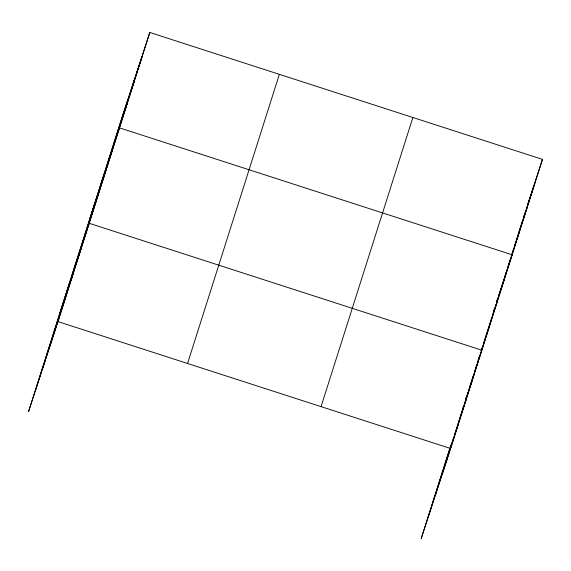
<?xml version="1.0" encoding="UTF-8"?>
<svg xmlns="http://www.w3.org/2000/svg" width="571" height="571" viewBox="0 0 571 571"><rect width="100%" height="100%" fill="white"/><g stroke="black" fill="none" stroke-linecap="round" stroke-linejoin="round"><path stroke-width="0.86" d="M35.459 390.485L127.283 101.353M42.575 368.716L134.399 79.583M49.477 347.582L141.308 58.449M149.802 32.461L120.374 122.487L28.55 411.62L57.978 321.594L149.802 32.461L542.45 159.38L450.626 448.513L421.198 538.539L449.998 447.864M187.552 363.477L279.376 74.344M321.052 406.631L412.876 117.498M428.107 517.412L451.525 443.681M462.724 408.408L463.509 405.938M465.593 399.365L466.379 396.895M478.134 359.88L478.919 357.41M481.01 350.83L481.796 348.367M493.551 311.352L494.329 308.882M496.42 302.302L497.205 299.832M435.223 495.635L450.562 447.329M450.833 446.486L453.253 438.856M454.33 435.466L458.641 421.905M458.906 421.063L462.945 408.351M465.101 401.57L466.443 397.33L465.622 399.843M468.534 390.75L473.238 375.946M474.28 372.656L476.628 365.254M477.677 361.964L479.504 356.204M481.596 349.623L482.381 347.154M483.944 342.222L488.648 327.411M489.169 325.77L491.524 318.368M492.566 315.078L494.914 307.676M497.791 298.626L497.006 301.095L500.06 291.774M498.833 295.335L504.057 278.884M504.586 277.242L506.934 269.833M507.976 266.55L510.331 259.141M511.894 254.209L513.201 250.098M514.25 246.808L516.077 241.048M516.598 239.406L522.344 221.305M523.393 218.015L525.741 210.613M442.132 474.501L457.471 426.202M473.609 375.375L480.925 352.343M488.241 329.317L481.189 351.522L489.418 326.355M518.539 233.903L503.915 279.961L512.144 254.794L119.496 127.875L90.075 217.901M133.728 82.303L142.222 56.315M126.155 106.156L134.649 80.168M118.575 130.01L127.076 104.022M103.43 177.717L111.923 151.729M95.849 201.57L104.343 175.583M88.277 225.424L96.77 199.436M59.769 313.315L89.197 223.29L481.845 350.209L473.623 375.361M72.895 273.859L81.389 247.864M65.087 298.433L73.588 272.446M57.286 323.008L65.779 297.02M523.214 218.222L524.035 215.71M527.326 205.653L533.956 185.368L518.803 233.075L527.297 207.087M534.228 184.533L542.45 159.38M526.376 209.222L534.877 183.234M511.231 256.929L519.724 230.941M500.617 290.082L503.651 280.782L488.505 328.489L496.998 302.502M496.078 304.636L504.571 278.648M466.721 396.488L468.655 390.571M469.762 387.188L473.352 376.196L457.742 425.352L466.236 399.365M465.543 400.778L474.037 374.783M449.934 449.927L458.427 423.939M57.978 321.594L450.626 448.513"/></g></svg>
